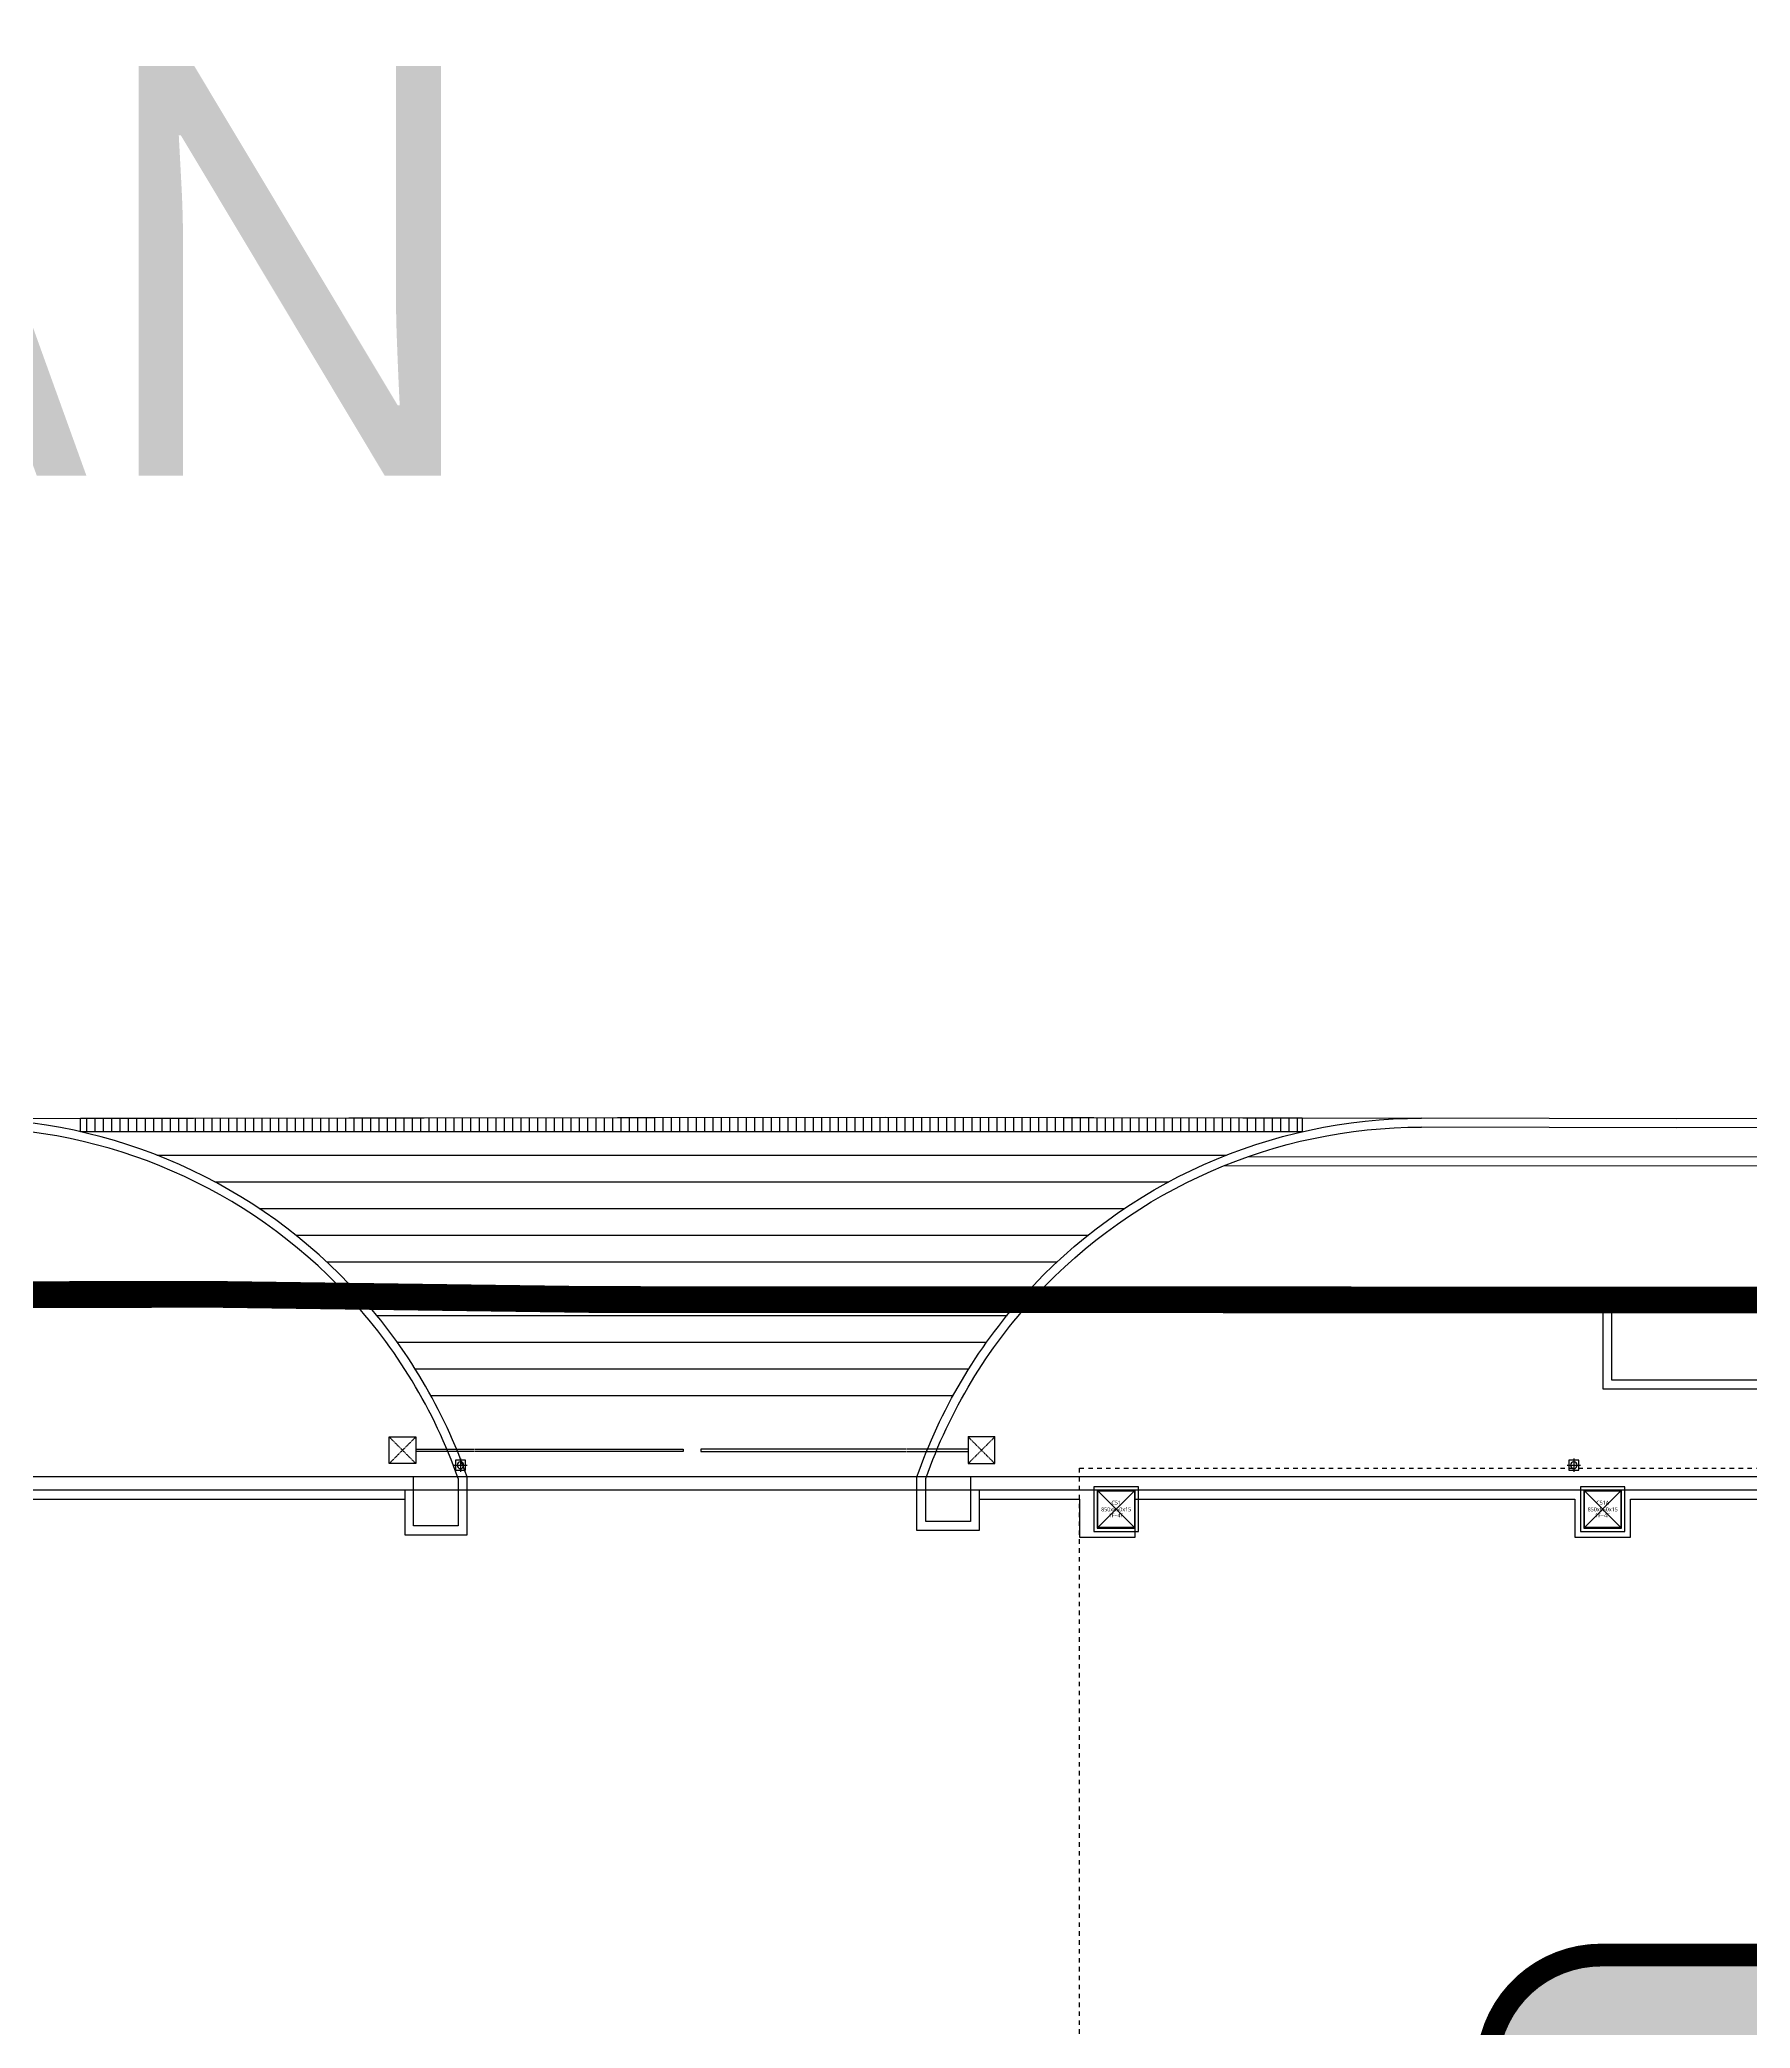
# Model space of a CAD drawing. Header units: millimetres. Extents: x 13515 to 183937, y -33900 to -660.
# Drawn here: x 118760 to 119361, y -19387 to -18689 of the extents above; entities that cross this region are included whole.
import ezdxf
from ezdxf.enums import TextEntityAlignment as Align

# ---------------------------------------------------------------- set-up
doc = ezdxf.new("R2010")
doc.units = ezdxf.units.MM
doc.header["$LTSCALE"] = 100
doc.header["$MEASUREMENT"] = 0
doc.header["$PDSIZE"] = -10
doc.linetypes.add('DASHED', pattern=[0.75, 0.5, -0.25])
doc.linetypes.add('HIDDEN', pattern=[2, 1, -1])
doc.layers.get('0').update_dxf_attribs({"linetype": 'CONTINUOUS'})
doc.layers.get('Defpoints').update_dxf_attribs({"color": 171, "linetype": 'CONTINUOUS'})
doc.layers.add('#프레임 라인', color=189, linetype='CONTINUOUS', plot=False)
for name, color, linetype in [('254', 254, 'CONTINUOUS'), ('ELE9', 9, 'CONTINUOUS'), ('LED', 7, 'CONTINUOUS'), ('TEXT', 3, 'CONTINUOUS'), ('홈통', 6, 'CONTINUOUS')]:
    doc.layers.add(name, color=color, linetype=linetype)
doc.styles.add('TE', font='malgun_0.ttf')
doc.styles.add('나눔바른고딕', font='NanumBarunGothic.ttf')

# ---------------------------------------------------------------- blocks, each defined once
blk = doc.blocks.new('*U265')
at = {"color": 0, "linetype": 'ByBlock'}
for p, q in [((425, 425), (-425, 425)), ((-425, 425), (-425, -425)), ((-410, 410), (410, 410)), ((-410, -410), (-410, 410)), ((410, 410), (410, -410)), ((425, -425), (425, 425)), ((-425, -425), (425, -425)), ((410, -410), (-410, -410))]:
    blk.add_line(p, q, dxfattribs=at)
at = {"layer": 'Defpoints'}
blk.add_point((0, 0), dxfattribs=at)
blk = doc.blocks.new('C51-1-4F')
at = {"layer": '#프레임 라인', "ltscale": 0.1}
blk.add_lwpolyline([(-500, -500), (500, -500), (500, 500), (-500, 500)], close=True, dxfattribs=at)
at = {"layer": 'Defpoints', "ltscale": 10000}
for p, q in [((-425, -425), (425, 425)), ((425, -425), (-425, 425))]:
    blk.add_line(p, q, dxfattribs=at)
at = {"ltscale": 0.1}
blk.add_blockref('*U265', (0, 0), dxfattribs=at)
at = {"layer": 'Defpoints', "style": 'TE'}
for s, p in [('850x850x15', (0, -47)), ('C51', (0, 102)), ('1F~4F', (-6, -182))]:
    blk.add_text(s, height=90, dxfattribs=at).set_placement(p, align=Align.CENTER)
blk = doc.blocks.new('C51A-1-4F')
at = {"layer": '#프레임 라인', "ltscale": 0.1}
blk.add_lwpolyline([(-500, -500), (500, -500), (500, 500), (-500, 500)], close=True, dxfattribs=at)
at = {"layer": 'Defpoints', "ltscale": 10000}
for p, q in [((-425, -425), (425, 425)), ((425, -425), (-425, 425))]:
    blk.add_line(p, q, dxfattribs=at)
at = {"ltscale": 0.1}
blk.add_blockref('*U265', (0, 0), dxfattribs=at)
at = {"layer": 'Defpoints', "style": 'TE'}
for s, p in [('850x850x15', (0, -47)), ('C51A', (0, 102)), ('1F~4F', (-6, -182))]:
    blk.add_text(s, height=90, dxfattribs=at).set_placement(p, align=Align.CENTER)
blk = doc.blocks.new('A$C251c222b')
at = {"linetype": 'DASHED', "ltscale": 0.3}
blk.add_lwpolyline([(-105, 750), (495, 750), (495, 150), (-105, 150)], close=True, dxfattribs=at)
for points in [[(-105, 750), (495, 150)], [(-105, 150), (495, 750)], [(495, 475), (6495, 475), (6495, 425), (495, 425)]]:
    blk.add_lwpolyline(points, dxfattribs=at)
blk = doc.blocks.new('A$C64A97E52')
at = {"layer": '홈통', "color": 1}
for p, q in [((450, 200), (-50, 200)), ((200, 450), (200, -50))]:
    blk.add_line(p, q, dxfattribs=at)
at = {"layer": '홈통', "ltscale": 0.1}
blk.add_circle((200, 200), 125, dxfattribs=at)
blk = doc.blocks.new('fghghhjjhk')
at = {"layer": '홈통'}
blk.add_lwpolyline([(36494545, -795979), (36494320, -795979), (36494320, -796204), (36494545, -796204)], close=True, dxfattribs=at)
at = {"xscale": -0.6, "yscale": 0.6, "zscale": 0.6}
blk.add_blockref('A$C64A97E52', (36494553, -796211), dxfattribs=at)
blk = doc.blocks.new('sdmfklfmkgghghj')
for p in [(-47100, -288000), (-22100, -288000)]:
    blk.add_blockref('fghghhjjhk', p)
blk = doc.blocks.new('FGHJ')
at = {"layer": 'ELE9'}
h = blk.add_hatch(dxfattribs=at)
h.set_pattern_fill('ANSI31', color=256, scale=1500, angle=45)
h.set_pattern_definition([(90, (560237.83, 33250.85), (-187.5, 0), [])])
h.paths.add_polyline_path([(37007820.5, 75397.2), (37007820.5, 75698), (37025901.2, 75726.1), (37035252.6, 75705.9), (37035252.6, 75397.2)])
at = {"layer": 'ELE9', "ltscale": 0.1}
for points in [[(37005168.6, 75693.9), (37025901.2, 75726.1), (37037931.6, 75700.1)], [(37160700, 75697.2), (37132426.5, 75706.3), (37104161.4, 75710.2), (37082118.8, 75691), (37043660.7, 75687.7), (37037931.6, 75700.1)], [(37033506.5, 74638.9), (37082273.8, 74607.2)], [(37034036.3, 74838.6), (37082081.2, 74807.3)], [(37015685.6, 69472.6), (37027411.7, 69473.4)], [(37015299.1, 67646.3), (37005149.1, 67646.3)], [(37015099.1, 67346.3), (37015099.1, 66346.3), (37016499.1, 66346.3), (37016499.1, 67646.2)], [(37016299.1, 67612.2), (37016299.1, 66546.3), (37015299.1, 66546.3), (37015299.1, 67646.3)], [(37015299.1, 67346.3), (37005149.1, 67346.3)], [(37005399.1, 67146.3), (37015099.1, 67146.3)], [(37162499.1, 67346.3), (37027799.1, 67346.3)], [(37027999.1, 67146.3), (37030249.1, 67146.3), (37030249.1, 66296.3), (37031499, 66296.3), (37031499, 67146.3), (37041374.1, 67146.3), (37041374.1, 66296.3), (37042624.1, 66296.3), (37042624.1, 67146.3), (37052374.1, 67146.3)]]:
    blk.add_lwpolyline(points, dxfattribs=at)
at = {"layer": 'ELE9'}
blk.add_lwpolyline([(37007820.5, 75397.2), (37007820.5, 75698), (37025901.2, 75726.1), (37035252.6, 75705.9), (37035252.6, 75397.2)], close=True, dxfattribs=at)
at = {"layer": 'ELE9', "ltscale": 0.1}
for points in [[(37028998.7, 71712.8, -0.2130497), (37037931.6, 75700.1)], [(37029268.9, 71712.4, -0.2090645), (37037931.6, 75500.1)], [(37163499.1, 71591.3), (37163499.1, 72697.2, 0.414119), (37160700, 75497.2), (37132426.4, 75506.3), (37104161.5, 75510.2), (37082119, 75491), (37043660.5, 75487.7), (37037931.6, 75500.1)], [(37027999.1, 67346.3), (37027999.1, 66446.3), (37026599.1, 66446.3), (37026599.1, 67646.4, -0.0993391), (37028998.7, 71712.8, -0.0787047)], [(37163499.1, 71591.3), (37163499.1, 66421.3), (37162499.1, 66421.3), (37162499.1, 67646.3), (37027799.1, 67646.3), (37027799.1, 66646.3), (37026799.1, 66646.3), (37026799.1, 67612.4, -0.1024722), (37029268.9, 71712.4, -0.0805676)], [(37030999.1, 67646.3), (37004299.1, 67646.3, 0.4142136), (36980799.1, 44146.3), (36980799.1, 24146.3)], [(37030999.1, 67346.3), (37004299.1, 67346.3, 0.4142136), (36981099.1, 44146.3), (36981099.1, 24146.3)]]:
    blk.add_lwpolyline(points, format="xyb", dxfattribs=at)
at = {"layer": 'ELE9', "ltscale": 5}
for points in [[(37009530.5, 74873), (37033553.9, 74873)], [(37010832.6, 74273), (37032256.1, 74273)], [(37011833.2, 73673), (37031257.8, 73673)], [(37012654, 73073), (37030438.5, 73073)], [(37013349.5, 72473), (37029744.1, 72473)], [(37013949.3, 71873), (37029145.1, 71873)], [(37014472.2, 71273), (37028623, 71273)], [(37014930.3, 70673), (37028165.5, 70673)], [(37015332.6, 70073), (37027763.8, 70073)]]:
    blk.add_lwpolyline(points, dxfattribs=at)
at = {"layer": 'ELE9', "ltscale": 10, "const_width": 600}
blk.add_lwpolyline([(37112506, 71586.4), (37019292.5, 71630.1), (37010937.3, 71744.3), (36974495, 71717.6), (36972171.3, 71602.6), (36970254.9, 71198.2), (36968400.8, 70504.5), (36966669.1, 69579), (36965046.4, 68465.6), (36963549.9, 67171.8), (36962192.1, 65714.5), (36961067.7, 64095.7), (36960190.2, 62327.5), (36959602.2, 60440.2), (36959298.7, 58502.2), (36959205.3, 56513.8), (36959408.1, 54536.4), (36959832.4, 52595.8), (36981955.4, -31449.8)], dxfattribs=at)
at = {"layer": 'ELE9', "ltscale": 0.1}
for points in [[(37151999.1, 71628.1), (37041999.1, 71628.1), (37041999.1, 69628.1), (37151999.1, 69628.1)], [(37151799.1, 71428.1), (37042199.1, 71428.1), (37042199.1, 69828.1), (37151799.1, 69828.1)]]:
    blk.add_lwpolyline(points, close=True, dxfattribs=at)
at = {"layer": 'ELE9', "linetype": 'HIDDEN'}
blk.add_lwpolyline([(37004040.2, -38428.7), (36980599.1, 15369.2), (36980599.1, 54346.3), (37030249.1, 54346.3), (37030249.1, 67846.3), (37207749.1, 67846.3), (37207749.1, 62946.3), (37211349.1, 62946.3), (37211349.1, 47346.3), (37207749.1, 47346.3), (37207749.1, -20253.7), (37211349.1, -20253.7), (37211349.1, -33603.7), (37207749.1, -33603.7), (37207749.1, -38428.7)], close=True, dxfattribs=at)
at = {"layer": 'ELE9', "ltscale": 0.1}
for radius, start in [(12000, 42.07996), (11800, 42.96578)]:
    blk.add_arc((37005168.6, 63693.9), radius, start, 90, dxfattribs=at)
at = {"layer": 'ELE9'}
for radius, start, end in [(11800, 19.39389, 42.96578), (12000, 19.23005, 42.07996)]:
    blk.add_arc((37005168.6, 63693.9), radius, start, end, dxfattribs=at)
at = {"layer": 'ELE9', "ltscale": 0.1}
for name, p in [('A$C251c222b', (37014853.9, 67796.3)), ('sdmfklfmkgghghj', (569016.4, 1152000)), ('C51-1-4F', (37031074, 66921.3)), ('C51A-1-4F', (37041999.1, 66921.3))]:
    blk.add_blockref(name, p, dxfattribs=at)
at = {"layer": 'ELE9', "ltscale": 0.1, "xscale": -1}
blk.add_blockref('A$C251c222b', (37028244.3, 67796.3), dxfattribs=at)

msp = doc.modelspace()

# ---------------------------------------------------------------- hatches: boundary and pattern name
at = {"layer": '254', "ltscale": 10000}
h = msp.add_hatch(color=256, dxfattribs=at)
h.dxf.hatch_style = 1
edge = h.paths.add_edge_path()
edge.add_arc((119308.55, -19674.37), 40, 180, 270)
edge.add_line((119308.55, -19714.37), (119366.89, -19714.37))
edge.add_arc((119366.89, -19674.37), 40, 270, 360)
edge.add_line((119406.89, -19674.37), (119406.89, -19401.49))
edge.add_arc((119366.89, -19401.49), 40, 0, 90)
edge.add_line((119366.89, -19361.49), (119308.55, -19361.49))
edge.add_arc((119308.55, -19401.49), 40, 90, 180)
edge.add_line((119268.55, -19401.49), (119268.55, -19674.37))

# ---------------------------------------------------------------- texts
at = {"layer": 'TEXT', "style": '나눔바른고딕'}
msp.add_text('■ KEY PLAN', height=144, dxfattribs=at).set_placement((117824.37, -18769.75), align=Align.MIDDLE_LEFT)

# ---------------------------------------------------------------- next in the draw order: block references
at = {"xscale": 0.01565102769230769, "yscale": 0.01565102769230769, "zscale": 0.01565102769230769}
msp.add_blockref('FGHJ', (-460436.19, -20252.24), dxfattribs=at)

# ---------------------------------------------------------------- next in the draw order: linework, layer by layer
at = {"layer": 'LED', "color": 6, "linetype": 'HIDDEN', "ltscale": 0.3, "const_width": 8}
msp.add_lwpolyline([(119268.55, -19674.37, 0.414214), (119308.55, -19714.37), (119366.89, -19714.37, 0.414214), (119406.89, -19674.37), (119406.89, -19401.49, 0.414214), (119366.89, -19361.49), (119308.55, -19361.49, 0.414214), (119268.55, -19401.49)], format="xyb", close=True, dxfattribs=at)

doc.saveas('drawing.dxf')
